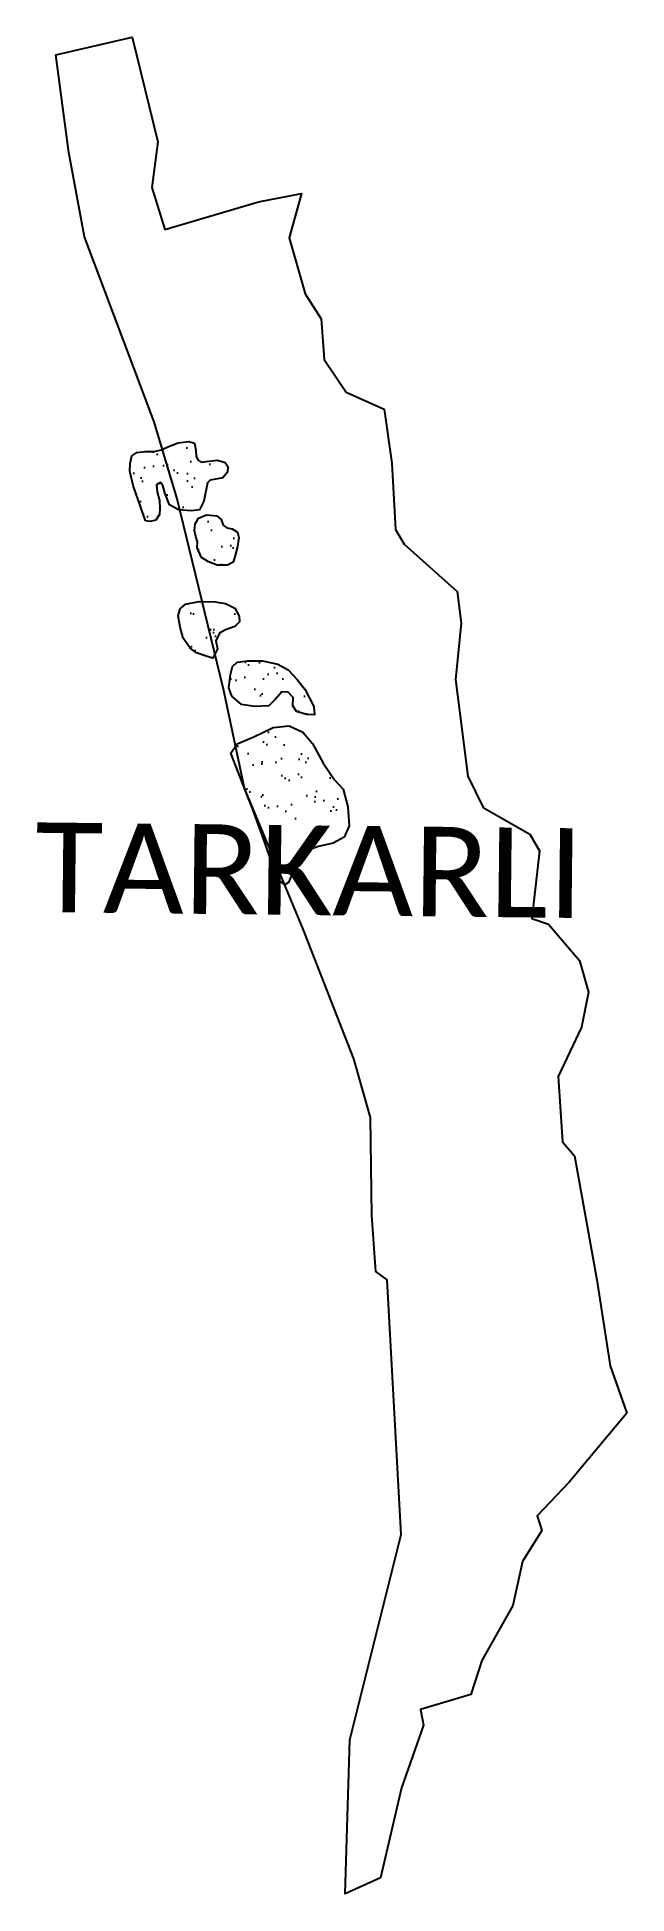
# Model space of a CAD drawing. Header units: metres. Extents: x 337917 to 338976, y 1769624 to 1772960.
import ezdxf

# ---------------------------------------------------------------- set-up
doc = ezdxf.new("R2010")
doc.units = ezdxf.units.M
doc.header["$MEASUREMENT"] = 0
for name, color, linetype in [('SAND DUNES', 42, 'Continuous'), ('village', 3, 'Continuous'), ('VILLAGE NAME', 250, 'Continuous')]:
    doc.layers.add(name, color=color, linetype=linetype)
doc.styles.get("Standard").update_dxf_attribs({"font": 'simplex.shx'})
pattern_1 = [(37.03242, (319841.964, 1768736.67), (-1.45797, 59.44743), [0, -46.88493, 0, -52.43709, 0, -50.12369]), (7.0324, (319841.964, 1768736.67), (55.29795, 86.6017), [0, -25.29319, 0, -42.25813, 0, -16.19381]), (327.03242, (319804.026, 1768736.98), (96.05506, -0.60937), [0, -15.42267, 0, -55.52163, 0, -72.48657]), (317.0324, (319804.026, 1768736.98), (92.9429, 26.31457), [0, -7.71134, 0, -36.39751, 0, -41.64122])]

msp = doc.modelspace()

# ---------------------------------------------------------------- hatches: boundary and pattern name
at = {"layer": 'SAND DUNES'}
h = msp.add_hatch(dxfattribs=at)
h.set_pattern_fill('AR-SAND', color=256, scale=1.214384, angle=-0.4676)
h.set_pattern_definition(pattern_1)
h.paths.add_polyline_path([(338111.3, 1772090.6), (338089.2, 1772154.3), (338083.1, 1772179.9), (338083.5, 1772194.1), (338086.6, 1772207.3), (338095.6, 1772213.4), (338110.8, 1772215.5), (338126.8, 1772215.4), (338139.1, 1772218.6), (338154.3, 1772225.2), (338170.1, 1772231), (338189, 1772233.4), (338199, 1772230.3), (338201.6, 1772217.5), (338202, 1772206.6), (338205.5, 1772199.8), (338211.4, 1772196.5), (338225.2, 1772198.2), (338240.4, 1772200), (338254.1, 1772195.9), (338258.8, 1772188.7), (338258.7, 1772178.5), (338249.9, 1772168.3), (338227.4, 1772164), (338222.4, 1772159.3), (338216.1, 1772126.3), (338208.2, 1772110.7), (338193.8, 1772108.6), (338170.3, 1772110.3), (338154.5, 1772119.4), (338146.6, 1772139.4), (338142.3, 1772154.4), (338138.3, 1772159.6), (338131.1, 1772155.4), (338132.2, 1772143), (338136.3, 1772127.5), (338136.7, 1772113.3), (338136.1, 1772102.3), (338129.5, 1772092.2), (338119.3, 1772089.7)])
h = msp.add_hatch(dxfattribs=at)
h.set_pattern_fill('AR-SAND', color=256, scale=1.214384, angle=-0.4676)
h.set_pattern_definition(pattern_1)
h.paths.add_polyline_path([(338204.3, 1772042.3), (338204.9, 1772053.3), (338201.7, 1772062.6), (338199, 1772073.7), (338200.6, 1772085.7), (338206.2, 1772095.4), (338220.8, 1772101.5), (338239.3, 1772099.9), (338247, 1772093.3), (338251, 1772083), (338257.4, 1772078.4), (338266.7, 1772076.6), (338276.2, 1772070.3), (338278.6, 1772060.8), (338276.2, 1772045), (338272.1, 1772028.3), (338268.5, 1772016.8), (338258.6, 1772011.1), (338240.1, 1772011), (338224.4, 1772017.4), (338211.9, 1772024.7)])
h = msp.add_hatch(dxfattribs=at)
h.set_pattern_fill('AR-SAND', color=256, scale=1.214384, angle=-0.4676)
h.set_pattern_definition(pattern_1)
h.paths.add_polyline_path([(338179.1, 1771879.8), (338173.7, 1771900), (338169.9, 1771920.2), (338173.3, 1771932.7), (338182.9, 1771940.9), (338207.6, 1771945.8), (338236.5, 1771945.5), (338254.6, 1771942.1), (338271.4, 1771933.7), (338279.6, 1771919.8), (338280.3, 1771909.4), (338271.7, 1771901), (338254.8, 1771894.8), (338244.4, 1771888.9), (338237.7, 1771875.3), (338240.6, 1771860.7), (338231.9, 1771844.2), (338219.9, 1771847.8), (338202.8, 1771853.5), (338191.6, 1771862.1)])
h = msp.add_hatch(dxfattribs=at)
h.set_pattern_fill('AR-SAND', color=256, scale=1.214384, angle=-0.4676)
h.set_pattern_definition(pattern_1)
h.paths.add_polyline_path([(338266.5, 1771775.8), (338260.8, 1771791), (338263.6, 1771814.5), (338267.7, 1771829.1), (338276.1, 1771836.7), (338295.1, 1771839.5), (338321.2, 1771839.1), (338349.2, 1771833.3), (338367.3, 1771823.3), (338383.4, 1771806), (338397.6, 1771788.7), (338413.8, 1771757.1), (338414.5, 1771742.5), (338400.6, 1771743.1), (338382.4, 1771748), (338375.7, 1771758.4), (338376.3, 1771773.6), (338367.5, 1771783.3), (338355.9, 1771783.4), (338344.1, 1771769.6), (338332.7, 1771758.5), (338307.1, 1771757), (338283.9, 1771760.7)])
h = msp.add_hatch(dxfattribs=at)
h.set_pattern_fill('AR-SAND', color=256, scale=1.214384, angle=-0.4676)
h.set_pattern_definition(pattern_1)
h.paths.add_polyline_path([(338294.9, 1771594.8), (338264.3, 1771673.3), (338275.8, 1771690.2), (338305.5, 1771702.9), (338340.5, 1771719.7), (338369.1, 1771722.3), (338393.6, 1771711.2), (338411, 1771690.8), (338430.3, 1771655.5), (338450.9, 1771625.6), (338466.5, 1771608.7), (338474.9, 1771576.8), (338477.1, 1771543), (338467.8, 1771522.3), (338448.4, 1771511.5), (338421.7, 1771505.9), (338401.6, 1771498.7), (338382.8, 1771476.7), (338374.3, 1771455.2), (338367.8, 1771441), (338361.2, 1771436.7), (338348, 1771447.5), (338326.2, 1771511.4), (338303.6, 1771574.2)])

# ---------------------------------------------------------------- linework, layer by layer
at = {"layer": 'SAND DUNES', "flags": 128}
for points in [[(338111.3, 1772090.6), (338089.2, 1772154.3), (338083.1, 1772179.9), (338083.5, 1772194.1), (338086.6, 1772207.3), (338095.6, 1772213.4), (338110.8, 1772215.5), (338126.8, 1772215.4), (338139.1, 1772218.6), (338154.3, 1772225.2), (338170.1, 1772231), (338189, 1772233.4), (338199, 1772230.3), (338201.6, 1772217.5), (338202, 1772206.6), (338205.5, 1772199.8), (338211.4, 1772196.5), (338225.2, 1772198.2), (338240.4, 1772200), (338254.1, 1772195.9), (338258.8, 1772188.7), (338258.7, 1772178.5), (338249.9, 1772168.3), (338227.4, 1772164), (338222.4, 1772159.3), (338216.1, 1772126.3), (338208.2, 1772110.7), (338193.8, 1772108.6), (338170.3, 1772110.3), (338154.5, 1772119.4), (338146.6, 1772139.4), (338142.3, 1772154.4), (338138.3, 1772159.6), (338131.1, 1772155.4), (338132.2, 1772143), (338136.3, 1772127.5), (338136.7, 1772113.3), (338136.1, 1772102.3), (338129.5, 1772092.2), (338119.3, 1772089.7)], [(338204.3, 1772042.3), (338204.9, 1772053.3), (338201.7, 1772062.6), (338199, 1772073.7), (338200.6, 1772085.7), (338206.2, 1772095.4), (338220.8, 1772101.5), (338239.3, 1772099.9), (338247, 1772093.3), (338251, 1772083), (338257.4, 1772078.4), (338266.7, 1772076.6), (338276.2, 1772070.3), (338278.6, 1772060.8), (338276.2, 1772045), (338272.1, 1772028.3), (338268.5, 1772016.8), (338258.6, 1772011.1), (338240.1, 1772011), (338224.4, 1772017.4), (338211.9, 1772024.7)], [(338179.1, 1771879.8), (338173.7, 1771900), (338169.9, 1771920.2), (338173.3, 1771932.7), (338182.9, 1771940.9), (338207.6, 1771945.8), (338236.5, 1771945.5), (338254.6, 1771942.1), (338271.4, 1771933.7), (338279.6, 1771919.8), (338280.3, 1771909.4), (338271.7, 1771901), (338254.8, 1771894.8), (338244.4, 1771888.9), (338237.7, 1771875.3), (338240.6, 1771860.7), (338231.9, 1771844.2), (338219.9, 1771847.8), (338202.8, 1771853.5), (338191.6, 1771862.1)], [(338266.5, 1771775.8), (338260.8, 1771791), (338263.6, 1771814.5), (338267.7, 1771829.1), (338276.1, 1771836.7), (338295.1, 1771839.5), (338321.2, 1771839.1), (338349.2, 1771833.3), (338367.3, 1771823.3), (338383.4, 1771806), (338397.6, 1771788.7), (338413.8, 1771757.1), (338414.5, 1771742.5), (338400.6, 1771743.1), (338382.4, 1771748), (338375.7, 1771758.4), (338376.3, 1771773.6), (338367.5, 1771783.3), (338355.9, 1771783.4), (338344.1, 1771769.6), (338332.7, 1771758.5), (338307.1, 1771757), (338283.9, 1771760.7)], [(338294.9, 1771594.8), (338264.3, 1771673.3), (338275.8, 1771690.2), (338305.5, 1771702.9), (338340.5, 1771719.7), (338369.1, 1771722.3), (338393.6, 1771711.2), (338411, 1771690.8), (338430.3, 1771655.5), (338450.9, 1771625.6), (338466.5, 1771608.7), (338474.9, 1771576.8), (338477.1, 1771543), (338467.8, 1771522.3), (338448.4, 1771511.5), (338421.7, 1771505.9), (338401.6, 1771498.7), (338382.8, 1771476.7), (338374.3, 1771455.2), (338367.8, 1771441), (338361.2, 1771436.7), (338348, 1771447.5), (338326.2, 1771511.4), (338303.6, 1771574.2)]]:
    msp.add_lwpolyline(points, close=True, dxfattribs=at)
at = {"layer": 'village', "color": 3, "true_color": 0x00ff00}
msp.add_polyline3d([(338860.3, 1770975.5, 0), (338881.8, 1770950, 0), (338922.2, 1770727, 0), (338946.1, 1770573, 0), (338975, 1770489.6, 0), (338975.9, 1770488, 0), (338872.3, 1770363.8, 0), (338815, 1770303.1, 0), (338823.2, 1770277.1, 0), (338788.5, 1770221.3, 0), (338771.3, 1770142.5, 0), (338715.6, 1770043.2, 0), (338695.3, 1769982.5, 0), (338605.2, 1769955.4, 0), (338610.7, 1769927.1, 0), (338570.9, 1769814.8, 0), (338533.5, 1769652.8, 0), (338469.8, 1769624.2, 0), (338478.3, 1769901.1, 0), (338570.6, 1770270, 0), (338545.2, 1770727.5, 0), (338525.1, 1770742.1, 0), (338518, 1770843.1, 0), (338515.1, 1771019, 0), (338485.4, 1771124.4, 0), (338394.2, 1771357.5, 0), (338288.9, 1771610.4, 0), (338251.3, 1771788.3, 0), (338168.1, 1772130.1, 0), (338127, 1772268.9, 0), (338001.6, 1772600.9, 0), (337973.7, 1772752.5, 0), (337949.9, 1772927.9, 0), (338087.4, 1772959.8, 0), (338133.1, 1772771.8, 0), (338122.5, 1772689.8, 0), (338145.9, 1772614, 0), (338314.1, 1772663.9, 0), (338391.5, 1772678.9, 0), (338369, 1772599.5, 0), (338397.9, 1772498.8, 0), (338426.8, 1772453.7, 0), (338432, 1772380.7, 0), (338471.5, 1772321.7, 0), (338539.9, 1772291.6, 0), (338553.9, 1772194.5, 0), (338560.4, 1772075.3, 0), (338576, 1772048.8, 0), (338670.8, 1771963.7, 0), (338678.1, 1771907, 0), (338668.3, 1771805.6, 0), (338690.1, 1771632.1, 0), (338717.5, 1771575.9, 0), (338801.4, 1771527.8, 0), (338818.8, 1771497.7, 0), (338804.9, 1771376.5, 0), (338835.2, 1771366, 0), (338890.7, 1771300.8, 0), (338907.2, 1771243.8, 0), (338894.2, 1771181.4, 0), (338852.4, 1771092.8, 0)], close=True, dxfattribs=at)

# ---------------------------------------------------------------- texts
at = {"layer": 'VILLAGE NAME', "insert": (337913.8, 1771549.1), "char_height": 161.109, "attachment_point": 1, "rotation": 359.3742}
msp.add_mtext_dynamic_manual_height_columns('{\\fCalibri|b0|i0|c0|p34;TARKARLI}', width=1589.786, gutter_width=805.5, heights=[0], dxfattribs=at)

doc.saveas('drawing.dxf')
